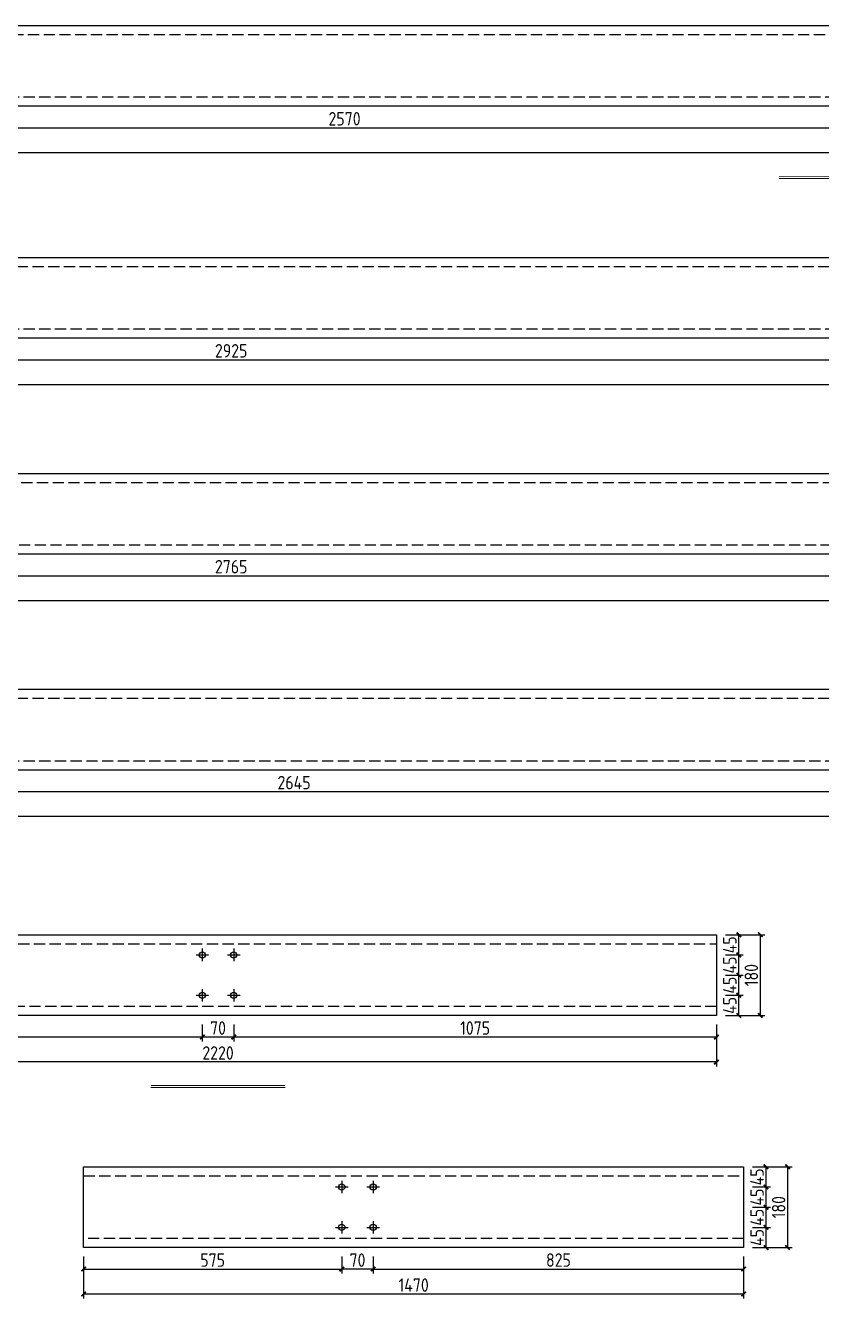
# Model space of a CAD drawing. Extents: x -196983 to 471790, y -783661 to 190401.
# Drawn here: x 236482 to 254210, y -131547 to -103180 of the extents above; entities that cross this region are included whole.
import ezdxf

# ---------------------------------------------------------------- set-up
doc = ezdxf.new("R2010")
doc.units = 0
doc.header["$LTSCALE"] = 1000
doc.header["$MEASUREMENT"] = 0
doc.linetypes.add('DASH', pattern=[0.35, 0.25, -0.1])
doc.layers.add('_TCH_MASK', color=7, linetype='Continuous')
doc.styles.get("Standard").update_dxf_attribs({"font": 'gbenor.shx', "bigfont": 'gbcbig.shx'})
doc.dimstyles.get("Standard").update_dxf_attribs({"dimscale": 100, "dimtxt": 3.5, "dimasz": 1, "dimexe": 2.5, "dimexo": 3, "dimgap": 1.5, "dimtad": 1, "dimdec": 0, "dimzin": 0, "dimdsep": 46, "dimtxsty": 'Standard', "dimblk": 'ARCHTICK', "dimcen": 0.09, "dimadec": 0, "dimazin": 0, "dimtfac": 1, "dimtdec": 0, "dimtix": 1, "dimtmove": 2, "dimatfit": 3, "dimfxl": 1, "dimtolj": 1, "dimtzin": 0, "dimarcsym": 0})

# ---------------------------------------------------------------- blocks, each defined once
blk = doc.blocks.new('_ArchTick')
at = {"color": 0, "linetype": 'ByBlock', "const_width": 0.4}
blk.add_lwpolyline([(-0.5, -0.5), (0.5, 0.5)], dxfattribs=at)
blk = doc.blocks.new('*D1069')
at = {"layer": '_TCH_MASK', "color": 0, "lineweight": -2}
for p, q in [((224288, -105180), (224288, -106116)), ((286038, -105180), (286038, -106116)), ((286038, -106016), (224288, -106016))]:
    blk.add_line(p, q, dxfattribs=at)
at = {"layer": 'Defpoints', "color": 0}
for p in [(224288, -104980), (286038, -104980), (224288, -106016)]:
    blk.add_point(p, dxfattribs=at)
at = {"layer": '_TCH_MASK', "color": 0, "lineweight": -2, "xscale": 100, "yscale": 100, "zscale": 100, "rotation": 180}
blk.add_blockref('_ArchTick', (224288, -106016), dxfattribs=at)
at = {"layer": '_TCH_MASK', "color": 0, "lineweight": -2, "xscale": 100, "yscale": 100, "zscale": 100}
blk.add_blockref('_ArchTick', (286038, -106016), dxfattribs=at)
at = {"layer": '_TCH_MASK', "color": 0, "lineweight": 15, "insert": (255163, -105816), "char_height": 300, "attachment_point": 5}
blk.add_mtext('\\A1;6175', dxfattribs=at)
blk = doc.blocks.new('*D1066')
at = {"layer": '_TCH_MASK', "color": 0, "lineweight": -2}
for p, q in [((230738, -105180), (230738, -105559)), ((256438, -105180), (256438, -105559)), ((230738, -105459), (256438, -105459))]:
    blk.add_line(p, q, dxfattribs=at)
at = {"layer": 'Defpoints', "color": 0}
for p in [(230738, -104980), (256438, -104980), (256438, -105459)]:
    blk.add_point(p, dxfattribs=at)
at = {"layer": '_TCH_MASK', "color": 0, "lineweight": -2, "xscale": 100, "yscale": 100, "zscale": 100, "rotation": 180}
blk.add_blockref('_ArchTick', (230738, -105459), dxfattribs=at)
at = {"layer": '_TCH_MASK', "color": 0, "lineweight": -2, "xscale": 100, "yscale": 100, "zscale": 100}
blk.add_blockref('_ArchTick', (256438, -105459), dxfattribs=at)
at = {"layer": '_TCH_MASK', "color": 0, "lineweight": 15, "insert": (243588, -105259), "char_height": 300, "attachment_point": 5}
blk.add_mtext('\\A1;2570', dxfattribs=at)
blk = doc.blocks.new('*D1074')
at = {"layer": '_TCH_MASK', "color": 0, "lineweight": -2}
for p, q in [((226438, -110350), (226438, -110729)), ((226438, -110629), (255688, -110629)), ((255688, -110350), (255688, -110729))]:
    blk.add_line(p, q, dxfattribs=at)
at = {"layer": 'Defpoints', "color": 0}
for p in [(226438, -110150), (255688, -110150), (255688, -110629)]:
    blk.add_point(p, dxfattribs=at)
at = {"layer": '_TCH_MASK', "color": 0, "lineweight": -2, "xscale": 100, "yscale": 100, "zscale": 100, "rotation": 180}
blk.add_blockref('_ArchTick', (226438, -110629), dxfattribs=at)
at = {"layer": '_TCH_MASK', "color": 0, "lineweight": -2, "xscale": 100, "yscale": 100, "zscale": 100}
blk.add_blockref('_ArchTick', (255688, -110629), dxfattribs=at)
at = {"layer": '_TCH_MASK', "color": 0, "lineweight": 15, "insert": (241063, -110429), "char_height": 300, "attachment_point": 5}
blk.add_mtext('\\A1;2925', dxfattribs=at)
blk = doc.blocks.new('*D1080')
at = {"layer": '_TCH_MASK', "color": 0, "lineweight": -2}
for p, q in [((226138, -110350), (226138, -111286)), ((286038, -110350), (286038, -111286)), ((286038, -111186), (226138, -111186))]:
    blk.add_line(p, q, dxfattribs=at)
at = {"layer": 'Defpoints', "color": 0}
for p in [(226138, -110150), (286038, -110150), (226138, -111186)]:
    blk.add_point(p, dxfattribs=at)
at = {"layer": '_TCH_MASK', "color": 0, "lineweight": -2, "xscale": 100, "yscale": 100, "zscale": 100, "rotation": 180}
blk.add_blockref('_ArchTick', (226138, -111186), dxfattribs=at)
at = {"layer": '_TCH_MASK', "color": 0, "lineweight": -2, "xscale": 100, "yscale": 100, "zscale": 100}
blk.add_blockref('_ArchTick', (286038, -111186), dxfattribs=at)
at = {"layer": '_TCH_MASK', "color": 0, "lineweight": 15, "insert": (256088, -110986), "char_height": 300, "attachment_point": 5}
blk.add_mtext('\\A1;5990', dxfattribs=at)
blk = doc.blocks.new('*D1085')
at = {"layer": '_TCH_MASK', "color": 0, "lineweight": -2}
for p, q in [((227238, -115161), (227238, -115540)), ((254888, -115161), (254888, -115540)), ((227238, -115440), (254888, -115440))]:
    blk.add_line(p, q, dxfattribs=at)
at = {"layer": 'Defpoints', "color": 0}
for p in [(227238, -114961), (254888, -114961), (254888, -115440)]:
    blk.add_point(p, dxfattribs=at)
at = {"layer": '_TCH_MASK', "color": 0, "lineweight": -2, "xscale": 100, "yscale": 100, "zscale": 100, "rotation": 180}
blk.add_blockref('_ArchTick', (227238, -115440), dxfattribs=at)
at = {"layer": '_TCH_MASK', "color": 0, "lineweight": -2, "xscale": 100, "yscale": 100, "zscale": 100}
blk.add_blockref('_ArchTick', (254888, -115440), dxfattribs=at)
at = {"layer": '_TCH_MASK', "color": 0, "lineweight": 15, "insert": (241063, -115240), "char_height": 300, "attachment_point": 5}
blk.add_mtext('\\A1;2765', dxfattribs=at)
blk = doc.blocks.new('*D1091')
at = {"layer": '_TCH_MASK', "color": 0, "lineweight": -2}
for p, q in [((226938, -115161), (226938, -116097)), ((285238, -115161), (285238, -116097)), ((285238, -115997), (226938, -115997))]:
    blk.add_line(p, q, dxfattribs=at)
at = {"layer": 'Defpoints', "color": 0}
for p in [(226938, -114961), (285238, -114961), (226938, -115997)]:
    blk.add_point(p, dxfattribs=at)
at = {"layer": '_TCH_MASK', "color": 0, "lineweight": -2, "xscale": 100, "yscale": 100, "zscale": 100, "rotation": 180}
blk.add_blockref('_ArchTick', (226938, -115997), dxfattribs=at)
at = {"layer": '_TCH_MASK', "color": 0, "lineweight": -2, "xscale": 100, "yscale": 100, "zscale": 100}
blk.add_blockref('_ArchTick', (285238, -115997), dxfattribs=at)
at = {"layer": '_TCH_MASK', "color": 0, "lineweight": 15, "insert": (256088, -115797), "char_height": 300, "attachment_point": 5}
blk.add_mtext('\\A1;5830', dxfattribs=at)
blk = doc.blocks.new('*D1106')
at = {"layer": '_TCH_MASK', "color": 0, "lineweight": -2}
for p, q in [((226138, -119972), (226138, -120908)), ((286038, -119972), (286038, -120908)), ((286038, -120808), (226138, -120808))]:
    blk.add_line(p, q, dxfattribs=at)
at = {"layer": 'Defpoints', "color": 0}
for p in [(226138, -119772), (286038, -119772), (226138, -120808)]:
    blk.add_point(p, dxfattribs=at)
at = {"layer": '_TCH_MASK', "color": 0, "lineweight": -2, "xscale": 100, "yscale": 100, "zscale": 100, "rotation": 180}
blk.add_blockref('_ArchTick', (226138, -120808), dxfattribs=at)
at = {"layer": '_TCH_MASK', "color": 0, "lineweight": -2, "xscale": 100, "yscale": 100, "zscale": 100}
blk.add_blockref('_ArchTick', (286038, -120808), dxfattribs=at)
at = {"layer": '_TCH_MASK', "color": 0, "lineweight": 15, "insert": (256088, -120608), "char_height": 300, "attachment_point": 5}
blk.add_mtext('\\A1;5990', dxfattribs=at)
blk = doc.blocks.new('*D1103')
at = {"layer": '_TCH_MASK', "color": 0, "lineweight": -2}
for p, q in [((229238, -119972), (229238, -120351)), ((255688, -119972), (255688, -120351)), ((229238, -120251), (255688, -120251))]:
    blk.add_line(p, q, dxfattribs=at)
at = {"layer": 'Defpoints', "color": 0}
for p in [(229238, -119772), (255688, -119772), (255688, -120251)]:
    blk.add_point(p, dxfattribs=at)
at = {"layer": '_TCH_MASK', "color": 0, "lineweight": -2, "xscale": 100, "yscale": 100, "zscale": 100, "rotation": 180}
blk.add_blockref('_ArchTick', (229238, -120251), dxfattribs=at)
at = {"layer": '_TCH_MASK', "color": 0, "lineweight": -2, "xscale": 100, "yscale": 100, "zscale": 100}
blk.add_blockref('_ArchTick', (255688, -120251), dxfattribs=at)
at = {"layer": '_TCH_MASK', "color": 0, "lineweight": 15, "insert": (242463, -120051), "char_height": 300, "attachment_point": 5}
blk.add_mtext('\\A1;2645', dxfattribs=at)
blk = doc.blocks.new('*D1146')
at = {"layer": '_TCH_MASK', "color": 0, "lineweight": -2}
for p, q in [((229670, -125440), (229670, -125819)), ((240420, -125440), (240420, -125819)), ((229670, -125719), (240420, -125719))]:
    blk.add_line(p, q, dxfattribs=at)
at = {"layer": 'Defpoints', "color": 0}
for p in [(229670, -125240), (240420, -125240), (240420, -125719)]:
    blk.add_point(p, dxfattribs=at)
at = {"layer": '_TCH_MASK', "color": 0, "lineweight": -2, "xscale": 100, "yscale": 100, "zscale": 100, "rotation": 180}
blk.add_blockref('_ArchTick', (229670, -125719), dxfattribs=at)
at = {"layer": '_TCH_MASK', "color": 0, "lineweight": -2, "xscale": 100, "yscale": 100, "zscale": 100}
blk.add_blockref('_ArchTick', (240420, -125719), dxfattribs=at)
at = {"layer": '_TCH_MASK', "color": 0, "lineweight": 15, "insert": (235045, -125519), "char_height": 300, "attachment_point": 5}
blk.add_mtext('\\A1;1075', dxfattribs=at)
blk = doc.blocks.new('*D1143')
at = {"layer": '_TCH_MASK', "color": 0, "lineweight": -2}
for p, q in [((240420, -125440), (240420, -125819)), ((241120, -125440), (241120, -125819)), ((240420, -125719), (241120, -125719))]:
    blk.add_line(p, q, dxfattribs=at)
at = {"layer": 'Defpoints', "color": 0}
for p in [(240420, -125240), (241120, -125240), (241120, -125719)]:
    blk.add_point(p, dxfattribs=at)
at = {"layer": '_TCH_MASK', "color": 0, "lineweight": -2, "xscale": 100, "yscale": 100, "zscale": 100, "rotation": 180}
blk.add_blockref('_ArchTick', (240420, -125719), dxfattribs=at)
at = {"layer": '_TCH_MASK', "color": 0, "lineweight": -2, "xscale": 100, "yscale": 100, "zscale": 100}
blk.add_blockref('_ArchTick', (241120, -125719), dxfattribs=at)
at = {"layer": '_TCH_MASK', "color": 0, "lineweight": 15, "insert": (240770, -125519), "char_height": 300, "attachment_point": 5}
blk.add_mtext('\\A1;70', dxfattribs=at)
blk = doc.blocks.new('*D1147')
at = {"layer": '_TCH_MASK', "color": 0, "lineweight": -2}
for p, q in [((229670, -125440), (229670, -126376)), ((251870, -125440), (251870, -126376)), ((251870, -126276), (229670, -126276))]:
    blk.add_line(p, q, dxfattribs=at)
at = {"layer": 'Defpoints', "color": 0}
for p in [(229670, -125240), (251870, -125240), (229670, -126276)]:
    blk.add_point(p, dxfattribs=at)
at = {"layer": '_TCH_MASK', "color": 0, "lineweight": -2, "xscale": 100, "yscale": 100, "zscale": 100, "rotation": 180}
blk.add_blockref('_ArchTick', (229670, -126276), dxfattribs=at)
at = {"layer": '_TCH_MASK', "color": 0, "lineweight": -2, "xscale": 100, "yscale": 100, "zscale": 100}
blk.add_blockref('_ArchTick', (251870, -126276), dxfattribs=at)
at = {"layer": '_TCH_MASK', "color": 0, "lineweight": 15, "insert": (240770, -126076), "char_height": 300, "attachment_point": 5}
blk.add_mtext('\\A1;2220', dxfattribs=at)
blk = doc.blocks.new('*D1144')
at = {"layer": '_TCH_MASK', "color": 0, "lineweight": -2}
for p, q in [((252070, -124790), (252468, -124790)), ((252368, -125240), (252368, -124790)), ((252070, -125240), (252468, -125240))]:
    blk.add_line(p, q, dxfattribs=at)
at = {"layer": 'Defpoints', "color": 0}
for p in [(251870, -124790), (252368, -124790), (251870, -125240)]:
    blk.add_point(p, dxfattribs=at)
at = {"layer": '_TCH_MASK', "color": 0, "lineweight": -2, "xscale": 100, "yscale": 100, "zscale": 100}
for p, rotation in [((252368, -124790), 90), ((252368, -125240), 270)]:
    blk.add_blockref('_ArchTick', p, dxfattribs=dict(at, rotation=rotation))
at = {"layer": '_TCH_MASK', "color": 0, "lineweight": 15, "insert": (252168, -125015), "char_height": 300, "attachment_point": 5, "rotation": 90}
blk.add_mtext('\\A1;45', dxfattribs=at)
blk = doc.blocks.new('*D1148')
at = {"layer": '_TCH_MASK', "color": 0, "lineweight": -2}
for p, q in [((252070, -124340), (252468, -124340)), ((252368, -124790), (252368, -124340)), ((252070, -124790), (252468, -124790))]:
    blk.add_line(p, q, dxfattribs=at)
at = {"layer": 'Defpoints', "color": 0}
for p in [(251870, -124340), (252368, -124340), (251870, -124790)]:
    blk.add_point(p, dxfattribs=at)
at = {"layer": '_TCH_MASK', "color": 0, "lineweight": -2, "xscale": 100, "yscale": 100, "zscale": 100}
for p, rotation in [((252368, -124340), 90), ((252368, -124790), 270)]:
    blk.add_blockref('_ArchTick', p, dxfattribs=dict(at, rotation=rotation))
at = {"layer": '_TCH_MASK', "color": 0, "lineweight": 15, "insert": (252168, -124565), "char_height": 300, "attachment_point": 5, "rotation": 90}
blk.add_mtext('\\A1;45', dxfattribs=at)
blk = doc.blocks.new('*D1149')
at = {"layer": '_TCH_MASK', "color": 0, "lineweight": -2}
for p, q in [((252070, -123890), (252468, -123890)), ((252368, -124340), (252368, -123890)), ((252070, -124340), (252468, -124340))]:
    blk.add_line(p, q, dxfattribs=at)
at = {"layer": 'Defpoints', "color": 0}
for p in [(251870, -123890), (252368, -123890), (251870, -124340)]:
    blk.add_point(p, dxfattribs=at)
at = {"layer": '_TCH_MASK', "color": 0, "lineweight": -2, "xscale": 100, "yscale": 100, "zscale": 100}
for p, rotation in [((252368, -123890), 90), ((252368, -124340), 270)]:
    blk.add_blockref('_ArchTick', p, dxfattribs=dict(at, rotation=rotation))
at = {"layer": '_TCH_MASK', "color": 0, "lineweight": 15, "insert": (252168, -124115), "char_height": 300, "attachment_point": 5, "rotation": 90}
blk.add_mtext('\\A1;45', dxfattribs=at)
blk = doc.blocks.new('*D1150')
at = {"layer": '_TCH_MASK', "color": 0, "lineweight": -2}
for p, q in [((252070, -123440), (252468, -123440)), ((252368, -123890), (252368, -123440)), ((252070, -123890), (252468, -123890))]:
    blk.add_line(p, q, dxfattribs=at)
at = {"layer": 'Defpoints', "color": 0}
for p in [(251870, -123440), (252368, -123440), (251870, -123890)]:
    blk.add_point(p, dxfattribs=at)
at = {"layer": '_TCH_MASK', "color": 0, "lineweight": -2, "xscale": 100, "yscale": 100, "zscale": 100}
for p, rotation in [((252368, -123440), 90), ((252368, -123890), 270)]:
    blk.add_blockref('_ArchTick', p, dxfattribs=dict(at, rotation=rotation))
at = {"layer": '_TCH_MASK', "color": 0, "lineweight": 15, "insert": (252168, -123665), "char_height": 300, "attachment_point": 5, "rotation": 90}
blk.add_mtext('\\A1;45', dxfattribs=at)
blk = doc.blocks.new('*D1151')
at = {"layer": '_TCH_MASK', "color": 0, "lineweight": -2}
for p, q in [((252070, -123440), (252947, -123440)), ((252847, -123440), (252847, -125240)), ((252070, -125240), (252947, -125240))]:
    blk.add_line(p, q, dxfattribs=at)
at = {"layer": 'Defpoints', "color": 0}
for p in [(251870, -123440), (251870, -125240), (252847, -125240)]:
    blk.add_point(p, dxfattribs=at)
at = {"layer": '_TCH_MASK', "color": 0, "lineweight": -2, "xscale": 100, "yscale": 100, "zscale": 100}
for p, rotation in [((252847, -123440), 90), ((252847, -125240), 270)]:
    blk.add_blockref('_ArchTick', p, dxfattribs=dict(at, rotation=rotation))
at = {"layer": '_TCH_MASK', "color": 0, "lineweight": 15, "insert": (252647, -124340), "char_height": 300, "attachment_point": 5, "rotation": 90}
blk.add_mtext('\\A1;180', dxfattribs=at)
blk = doc.blocks.new('*D1145')
at = {"layer": '_TCH_MASK', "color": 0, "lineweight": -2}
for p, q in [((241120, -125440), (241120, -125819)), ((251870, -125440), (251870, -125819)), ((241120, -125719), (251870, -125719))]:
    blk.add_line(p, q, dxfattribs=at)
at = {"layer": 'Defpoints', "color": 0}
for p in [(241120, -125240), (251870, -125240), (251870, -125719)]:
    blk.add_point(p, dxfattribs=at)
at = {"layer": '_TCH_MASK', "color": 0, "lineweight": -2, "xscale": 100, "yscale": 100, "zscale": 100, "rotation": 180}
blk.add_blockref('_ArchTick', (241120, -125719), dxfattribs=at)
at = {"layer": '_TCH_MASK', "color": 0, "lineweight": -2, "xscale": 100, "yscale": 100, "zscale": 100}
blk.add_blockref('_ArchTick', (251870, -125719), dxfattribs=at)
at = {"layer": '_TCH_MASK', "color": 0, "lineweight": 15, "insert": (246495, -125519), "char_height": 300, "attachment_point": 5}
blk.add_mtext('\\A1;1075', dxfattribs=at)
blk = doc.blocks.new('*D1199')
at = {"layer": '_TCH_MASK', "color": 0, "lineweight": -2}
for p, q in [((237776, -130611), (237776, -130990)), ((243526, -130611), (243526, -130990)), ((237776, -130890), (243526, -130890))]:
    blk.add_line(p, q, dxfattribs=at)
at = {"layer": 'Defpoints', "color": 0}
for p in [(237776, -130411), (243526, -130411), (243526, -130890)]:
    blk.add_point(p, dxfattribs=at)
at = {"layer": '_TCH_MASK', "color": 0, "lineweight": -2, "xscale": 100, "yscale": 100, "zscale": 100, "rotation": 180}
blk.add_blockref('_ArchTick', (237776, -130890), dxfattribs=at)
at = {"layer": '_TCH_MASK', "color": 0, "lineweight": -2, "xscale": 100, "yscale": 100, "zscale": 100}
blk.add_blockref('_ArchTick', (243526, -130890), dxfattribs=at)
at = {"layer": '_TCH_MASK', "color": 0, "lineweight": 15, "insert": (240651, -130690), "char_height": 300, "attachment_point": 5}
blk.add_mtext('\\A1;575', dxfattribs=at)
blk = doc.blocks.new('*D1203')
at = {"layer": '_TCH_MASK', "color": 0, "lineweight": -2}
for p, q in [((237776, -130611), (237776, -131547)), ((252476, -130611), (252476, -131547)), ((252476, -131447), (237776, -131447))]:
    blk.add_line(p, q, dxfattribs=at)
at = {"layer": 'Defpoints', "color": 0}
for p in [(237776, -130411), (252476, -130411), (237776, -131447)]:
    blk.add_point(p, dxfattribs=at)
at = {"layer": '_TCH_MASK', "color": 0, "lineweight": -2, "xscale": 100, "yscale": 100, "zscale": 100, "rotation": 180}
blk.add_blockref('_ArchTick', (237776, -131447), dxfattribs=at)
at = {"layer": '_TCH_MASK', "color": 0, "lineweight": -2, "xscale": 100, "yscale": 100, "zscale": 100}
blk.add_blockref('_ArchTick', (252476, -131447), dxfattribs=at)
at = {"layer": '_TCH_MASK', "color": 0, "lineweight": 15, "insert": (245126, -131247), "char_height": 300, "attachment_point": 5}
blk.add_mtext('\\A1;1470', dxfattribs=at)
blk = doc.blocks.new('*D1200')
at = {"layer": '_TCH_MASK', "color": 0, "lineweight": -2}
for p, q in [((252676, -129961), (253074, -129961)), ((252974, -130411), (252974, -129961)), ((252676, -130411), (253074, -130411))]:
    blk.add_line(p, q, dxfattribs=at)
at = {"layer": 'Defpoints', "color": 0}
for p in [(252476, -129961), (252974, -129961), (252476, -130411)]:
    blk.add_point(p, dxfattribs=at)
at = {"layer": '_TCH_MASK', "color": 0, "lineweight": -2, "xscale": 100, "yscale": 100, "zscale": 100}
for p, rotation in [((252974, -129961), 90), ((252974, -130411), 270)]:
    blk.add_blockref('_ArchTick', p, dxfattribs=dict(at, rotation=rotation))
at = {"layer": '_TCH_MASK', "color": 0, "lineweight": 15, "insert": (252774, -130186), "char_height": 300, "attachment_point": 5, "rotation": 90}
blk.add_mtext('\\A1;45', dxfattribs=at)
blk = doc.blocks.new('*D1204')
at = {"layer": '_TCH_MASK', "color": 0, "lineweight": -2}
for p, q in [((252676, -129511), (253074, -129511)), ((252974, -129961), (252974, -129511)), ((252676, -129961), (253074, -129961))]:
    blk.add_line(p, q, dxfattribs=at)
at = {"layer": 'Defpoints', "color": 0}
for p in [(252476, -129511), (252974, -129511), (252476, -129961)]:
    blk.add_point(p, dxfattribs=at)
at = {"layer": '_TCH_MASK', "color": 0, "lineweight": -2, "xscale": 100, "yscale": 100, "zscale": 100}
for p, rotation in [((252974, -129511), 90), ((252974, -129961), 270)]:
    blk.add_blockref('_ArchTick', p, dxfattribs=dict(at, rotation=rotation))
at = {"layer": '_TCH_MASK', "color": 0, "lineweight": 15, "insert": (252774, -129736), "char_height": 300, "attachment_point": 5, "rotation": 90}
blk.add_mtext('\\A1;45', dxfattribs=at)
blk = doc.blocks.new('*D1205')
at = {"layer": '_TCH_MASK', "color": 0, "lineweight": -2}
for p, q in [((252676, -129061), (253074, -129061)), ((252974, -129511), (252974, -129061)), ((252676, -129511), (253074, -129511))]:
    blk.add_line(p, q, dxfattribs=at)
at = {"layer": 'Defpoints', "color": 0}
for p in [(252476, -129061), (252974, -129061), (252476, -129511)]:
    blk.add_point(p, dxfattribs=at)
at = {"layer": '_TCH_MASK', "color": 0, "lineweight": -2, "xscale": 100, "yscale": 100, "zscale": 100}
for p, rotation in [((252974, -129061), 90), ((252974, -129511), 270)]:
    blk.add_blockref('_ArchTick', p, dxfattribs=dict(at, rotation=rotation))
at = {"layer": '_TCH_MASK', "color": 0, "lineweight": 15, "insert": (252774, -129286), "char_height": 300, "attachment_point": 5, "rotation": 90}
blk.add_mtext('\\A1;45', dxfattribs=at)
blk = doc.blocks.new('*D1206')
at = {"layer": '_TCH_MASK', "color": 0, "lineweight": -2}
for p, q in [((252676, -128611), (253074, -128611)), ((252974, -129061), (252974, -128611)), ((252676, -129061), (253074, -129061))]:
    blk.add_line(p, q, dxfattribs=at)
at = {"layer": 'Defpoints', "color": 0}
for p in [(252476, -128611), (252974, -128611), (252476, -129061)]:
    blk.add_point(p, dxfattribs=at)
at = {"layer": '_TCH_MASK', "color": 0, "lineweight": -2, "xscale": 100, "yscale": 100, "zscale": 100}
for p, rotation in [((252974, -128611), 90), ((252974, -129061), 270)]:
    blk.add_blockref('_ArchTick', p, dxfattribs=dict(at, rotation=rotation))
at = {"layer": '_TCH_MASK', "color": 0, "lineweight": 15, "insert": (252774, -128836), "char_height": 300, "attachment_point": 5, "rotation": 90}
blk.add_mtext('\\A1;45', dxfattribs=at)
blk = doc.blocks.new('*D1207')
at = {"layer": '_TCH_MASK', "color": 0, "lineweight": -2}
for p, q in [((252676, -128611), (253554, -128611)), ((253454, -128611), (253454, -130411)), ((252676, -130411), (253554, -130411))]:
    blk.add_line(p, q, dxfattribs=at)
at = {"layer": 'Defpoints', "color": 0}
for p in [(252476, -128611), (252476, -130411), (253454, -130411)]:
    blk.add_point(p, dxfattribs=at)
at = {"layer": '_TCH_MASK', "color": 0, "lineweight": -2, "xscale": 100, "yscale": 100, "zscale": 100}
for p, rotation in [((253454, -128611), 90), ((253454, -130411), 270)]:
    blk.add_blockref('_ArchTick', p, dxfattribs=dict(at, rotation=rotation))
at = {"layer": '_TCH_MASK', "color": 0, "lineweight": 15, "insert": (253254, -129511), "char_height": 300, "attachment_point": 5, "rotation": 90}
blk.add_mtext('\\A1;180', dxfattribs=at)
blk = doc.blocks.new('*D1201')
at = {"layer": '_TCH_MASK', "color": 0, "lineweight": -2}
for p, q in [((243526, -130611), (243526, -130990)), ((244226, -130611), (244226, -130990)), ((244226, -130890), (243526, -130890))]:
    blk.add_line(p, q, dxfattribs=at)
at = {"layer": 'Defpoints', "color": 0}
for p in [(243526, -130411), (244226, -130411), (243526, -130890)]:
    blk.add_point(p, dxfattribs=at)
at = {"layer": '_TCH_MASK', "color": 0, "lineweight": -2, "xscale": 100, "yscale": 100, "zscale": 100, "rotation": 180}
blk.add_blockref('_ArchTick', (243526, -130890), dxfattribs=at)
at = {"layer": '_TCH_MASK', "color": 0, "lineweight": -2, "xscale": 100, "yscale": 100, "zscale": 100}
blk.add_blockref('_ArchTick', (244226, -130890), dxfattribs=at)
at = {"layer": '_TCH_MASK', "color": 0, "lineweight": 15, "insert": (243876, -130690), "char_height": 300, "attachment_point": 5}
blk.add_mtext('\\A1;70', dxfattribs=at)
blk = doc.blocks.new('*D1202')
at = {"layer": '_TCH_MASK', "color": 0, "lineweight": -2}
for p, q in [((244226, -130611), (244226, -130990)), ((252476, -130611), (252476, -130990)), ((244226, -130890), (252476, -130890))]:
    blk.add_line(p, q, dxfattribs=at)
at = {"layer": 'Defpoints', "color": 0}
for p in [(244226, -130411), (252476, -130411), (252476, -130890)]:
    blk.add_point(p, dxfattribs=at)
at = {"layer": '_TCH_MASK', "color": 0, "lineweight": -2, "xscale": 100, "yscale": 100, "zscale": 100, "rotation": 180}
blk.add_blockref('_ArchTick', (244226, -130890), dxfattribs=at)
at = {"layer": '_TCH_MASK', "color": 0, "lineweight": -2, "xscale": 100, "yscale": 100, "zscale": 100}
blk.add_blockref('_ArchTick', (252476, -130890), dxfattribs=at)
at = {"layer": '_TCH_MASK', "color": 0, "lineweight": 15, "insert": (248351, -130690), "char_height": 300, "attachment_point": 5}
blk.add_mtext('\\A1;825', dxfattribs=at)

msp = doc.modelspace()

# ---------------------------------------------------------------- linework, layer by layer
at = {"color": 3}
for p, q in [((224287.8, -103179.6), (286037.8, -103179.6)), ((286037.8, -104979.6), (224287.8, -104979.6)), ((226137.8, -108350.4), (286037.8, -108350.4)), ((286037.8, -110150.4), (226137.8, -110150.4)), ((226937.8, -113161.2), (285237.8, -113161.2)), ((285237.8, -114961.2), (226937.8, -114961.2)), ((226137.8, -117972), (286037.8, -117972)), ((286037.8, -119772), (226137.8, -119772)), ((229669.9, -123440.1), (251869.9, -123440.1)), ((251869.9, -123440.1), (251869.9, -125240.1)), ((251869.9, -125240.1), (229669.9, -125240.1)), ((237775.9, -128610.9), (252475.9, -128610.9)), ((237775.9, -130410.9), (237775.9, -128610.9)), ((252475.9, -128610.9), (252475.9, -130410.9)), ((252475.9, -130410.9), (237775.9, -130410.9))]:
    msp.add_line(p, q, dxfattribs=at)
at = {"color": 3, "linetype": 'DASH'}
for p, q in [((224287.8, -103379.6), (286037.8, -103379.6)), ((286037.8, -104779.6), (224287.8, -104779.6)), ((226137.8, -108550.4), (286037.8, -108550.4)), ((286037.8, -109950.4), (226137.8, -109950.4)), ((226937.8, -113361.2), (285237.8, -113361.2)), ((285237.8, -114761.2), (226937.8, -114761.2)), ((226137.8, -118172), (286037.8, -118172)), ((286037.8, -119572), (226137.8, -119572)), ((229669.9, -123640.1), (251869.9, -123640.1)), ((251869.9, -125040.1), (229669.9, -125040.1)), ((237775.9, -128810.9), (252475.9, -128810.9)), ((252475.9, -130210.9), (237775.9, -130210.9))]:
    msp.add_line(p, q, dxfattribs=at)
at = {"color": 1}
for p, q in [((240279.9, -123890.1), (240559.9, -123890.1)), ((240419.9, -123750.1), (240419.9, -124030.1)), ((240979.9, -123890.1), (241259.9, -123890.1)), ((241119.9, -123750.1), (241119.9, -124030.1)), ((240279.9, -124790.1), (240559.9, -124790.1)), ((240419.9, -124650.1), (240419.9, -124930.1)), ((240979.9, -124790.1), (241259.9, -124790.1)), ((241119.9, -124650.1), (241119.9, -124930.1)), ((243385.9, -129060.9), (243665.9, -129060.9)), ((243525.9, -128920.9), (243525.9, -129200.9)), ((244085.9, -129060.9), (244365.9, -129060.9)), ((244225.9, -128920.9), (244225.9, -129200.9)), ((243525.9, -129820.9), (243525.9, -130100.9)), ((244225.9, -129820.9), (244225.9, -130100.9)), ((243385.9, -129960.9), (243665.9, -129960.9)), ((244085.9, -129960.9), (244365.9, -129960.9))]:
    msp.add_line(p, q, dxfattribs=at)
for centre in [(240419.9, -123890.1), (241119.9, -123890.1), (240419.9, -124790.1), (241119.9, -124790.1), (243525.9, -129060.9), (244225.9, -129060.9), (243525.9, -129960.9), (244225.9, -129960.9)]:
    msp.add_circle(centre, 70, dxfattribs=at)
at = {"layer": '_TCH_MASK', "lineweight": 15}
for p, q in [((256252.9, -106586.5), (253265.6, -106586.5)), ((242262.1, -126847), (239274.9, -126847))]:
    msp.add_line(p, q, dxfattribs=at)
at = {"layer": '_TCH_MASK', "lineweight": 15, "const_width": 20}
for points in [[(253265.6, -106541.1), (256252.9, -106541.1)], [(239274.9, -126801.6), (242262.1, -126801.6)]]:
    msp.add_lwpolyline(points, dxfattribs=at)

# ---------------------------------------------------------------- dimensions: what is measured, and where the dimension line sits
at = {"layer": '_TCH_MASK', "lineweight": 15}
for base, p1, p2, picture, middle in [((224287.8, -106015.7), (286037.8, -104979.6), (224287.8, -104979.6), '*D1069', (255162.8, -105815.7)), ((256437.8, -105458.5), (230737.8, -104979.6), (256437.8, -104979.6), '*D1066', (243587.8, -105258.5)), ((226137.8, -111186.5), (286037.8, -110150.4), (226137.8, -110150.4), '*D1080', (256087.8, -110986.5)), ((255687.8, -110629.3), (226437.8, -110150.4), (255687.8, -110150.4), '*D1074', (241062.8, -110429.3)), ((226937.8, -115997.3), (285237.8, -114961.2), (226937.8, -114961.2), '*D1091', (256087.8, -115797.3)), ((254887.8, -115440.1), (227237.8, -114961.2), (254887.8, -114961.2), '*D1085', (241062.8, -115240.1)), ((226137.8, -120808.1), (286037.8, -119772), (226137.8, -119772), '*D1106', (256087.8, -120608.1)), ((255687.8, -120250.9), (229237.8, -119772), (255687.8, -119772), '*D1103', (242462.8, -120050.9)), ((240419.9, -125719), (229669.9, -125240.1), (240419.9, -125240.1), '*D1146', (235044.9, -125519)), ((229669.9, -126276.2), (251869.9, -125240.1), (229669.9, -125240.1), '*D1147', (240769.9, -126076.2)), ((241119.9, -125719), (240419.9, -125240.1), (241119.9, -125240.1), '*D1143', (240769.9, -125519)), ((251869.9, -125719), (241119.9, -125240.1), (251869.9, -125240.1), '*D1145', (246494.9, -125519)), ((243525.9, -130889.8), (237775.9, -130410.9), (243525.9, -130410.9), '*D1199', (240650.9, -130689.8)), ((237775.9, -131447), (252475.9, -130410.9), (237775.9, -130410.9), '*D1203', (245125.9, -131247)), ((243525.9, -130889.8), (244225.9, -130410.9), (243525.9, -130410.9), '*D1201', (243875.9, -130689.8)), ((252475.9, -130889.8), (244225.9, -130410.9), (252475.9, -130410.9), '*D1202', (248350.9, -130689.8))]:
    dim = msp.add_linear_dim(base=base, p1=p1, p2=p2, dimstyle='Standard', override={"dimtxt": 3, "dimexe": 1, "dimexo": 2, "dimgap": 0.5, "dimlfac": 0.1}, dxfattribs=at)
    dim.commit()
    dim.dimension.update_dxf_attribs({"geometry": picture, "text_midpoint": middle})
for base, p1, p2, picture, middle in [((252368.3, -123440.1), (251869.9, -123890.1), (251869.9, -123440.1), '*D1150', (252168.3, -123665.1)), ((252847.5, -125240.1), (251869.9, -123440.1), (251869.9, -125240.1), '*D1151', (252647.5, -124340.1)), ((252368.3, -123890.1), (251869.9, -124340.1), (251869.9, -123890.1), '*D1149', (252168.3, -124115.1)), ((252368.3, -124340.1), (251869.9, -124790.1), (251869.9, -124340.1), '*D1148', (252168.3, -124565.1)), ((252368.3, -124790.1), (251869.9, -125240.1), (251869.9, -124790.1), '*D1144', (252168.3, -125015.1)), ((252974.4, -128610.9), (252475.9, -129060.9), (252475.9, -128610.9), '*D1206', (252774.4, -128835.9)), ((253453.5, -130410.9), (252475.9, -128610.9), (252475.9, -130410.9), '*D1207', (253253.5, -129510.9)), ((252974.4, -129060.9), (252475.9, -129510.9), (252475.9, -129060.9), '*D1205', (252774.4, -129285.9)), ((252974.4, -129510.9), (252475.9, -129960.9), (252475.9, -129510.9), '*D1204', (252774.4, -129735.9)), ((252974.4, -129960.9), (252475.9, -130410.9), (252475.9, -129960.9), '*D1200', (252774.4, -130185.9))]:
    dim = msp.add_linear_dim(base=base, p1=p1, p2=p2, angle=90, dimstyle='Standard', override={"dimtxt": 3, "dimexe": 1, "dimexo": 2, "dimgap": 0.5, "dimlfac": 0.1}, dxfattribs=at)
    dim.commit()
    dim.dimension.update_dxf_attribs({"geometry": picture, "text_midpoint": middle})

doc.saveas('drawing.dxf')
